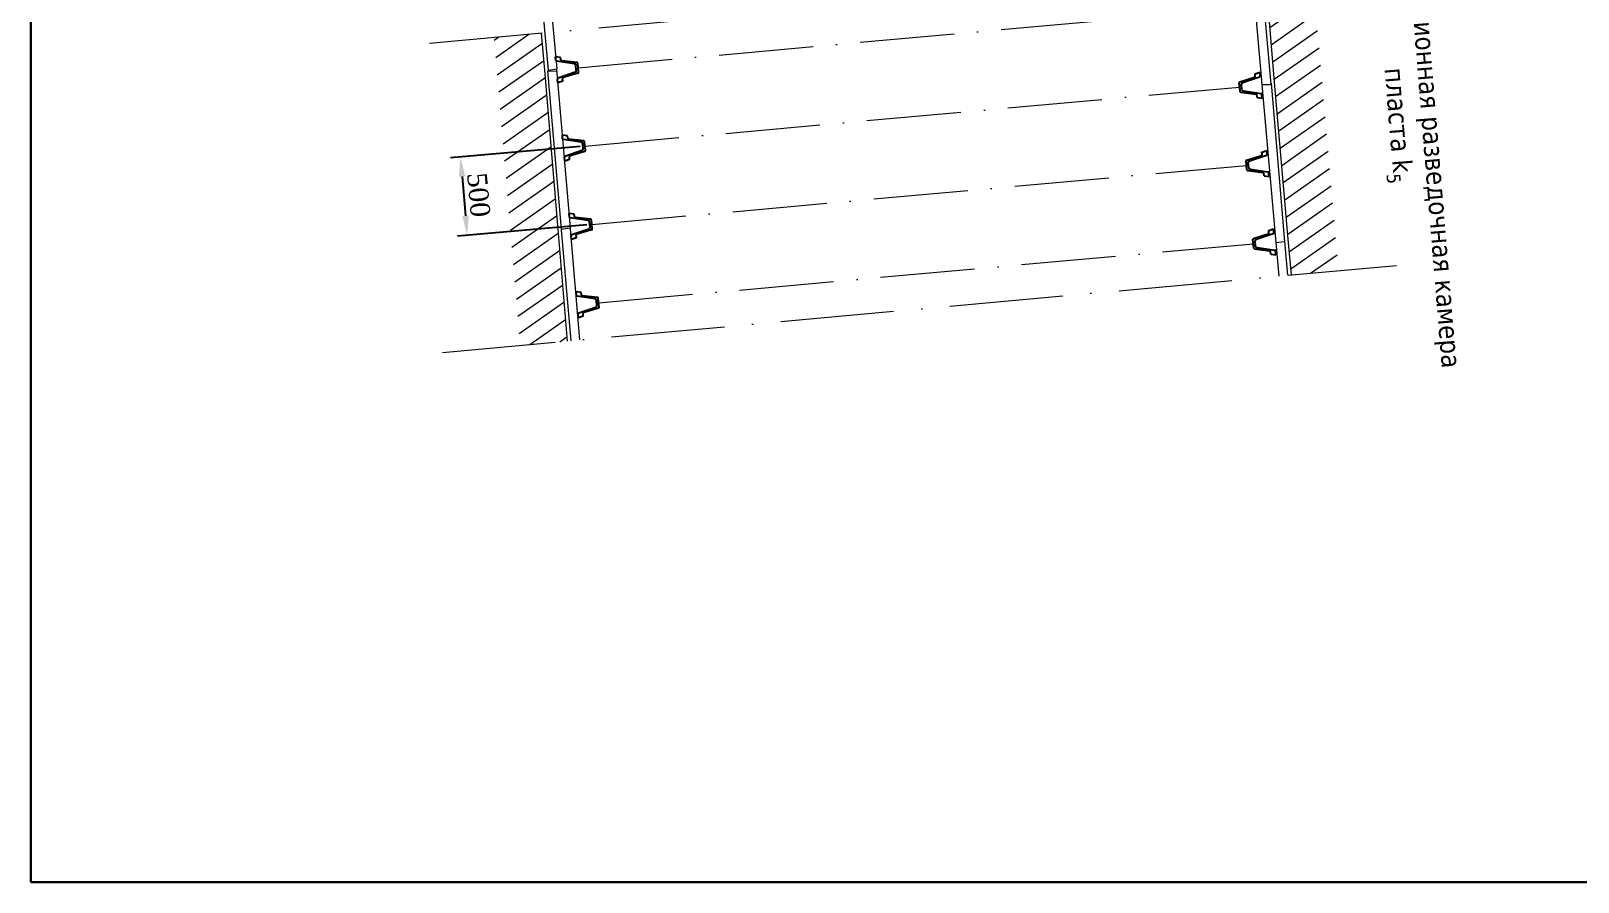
# Model space of a CAD drawing. Header units: millimetres. Extents: x -46762 to 217101, y -107409 to 31524.
# Drawn here: x 139290 to 149128, y -37998 to -32586 of the extents above; entities that cross this region are included whole.
import ezdxf

# ---------------------------------------------------------------- set-up
doc = ezdxf.new("R2010")
doc.units = ezdxf.units.MM
doc.linetypes.add('ACAD_ISO10W100', pattern=[18, 12, -3, 0, -3])
doc.styles.get("Standard").update_dxf_attribs({"font": 'TIMES.TTF'})
doc.dimstyles.new('ISO-25', dxfattribs={"dimscale": 50, "dimtxt": 2.5, "dimasz": 2.5, "dimexe": 1.25, "dimexo": 0.625, "dimtad": 1, "dimdec": 0, "dimtxsty": 'Standard', "dimcen": 2.5, "dimadec": 0, "dimazin": 0, "dimtfac": 1, "dimtdec": 0, "dimtmove": 0, "dimatfit": 3, "dimfxl": 1, "dimarcsym": 0})
pattern_1 = [(35, (-5856.55, -15178.66), (-54.633156, 78.02423), [])]

# ---------------------------------------------------------------- blocks, each defined once
blk = doc.blocks.new('11223')
for p, q in [((148224.7, -14956.6), (148224.7, -14933.3)), ((148256.7, -14940.9), (148224.7, -14933.4)), ((148256.7, -14956.4), (148256.7, -14940.9)), ((152646.7, -14940.9), (152678.7, -14933.4)), ((152646.7, -14956.4), (152646.7, -14940.9)), ((152678.7, -14956.6), (152678.7, -14933.3)), ((148340.2, -14989), (148229.3, -14962.4)), ((148340.2, -15043.6), (148229.3, -15070.2)), ((148356.9, -14982.8), (148261.4, -14962.3)), ((148356.9, -15049.8), (148261.4, -15070.3)), ((148348.7, -15032.9), (148348.7, -14999.7)), ((148361.7, -15043.9), (148361.7, -14988.6)), ((152541.7, -15043.9), (152541.7, -14988.6)), ((152546.4, -14982.8), (152641.9, -14962.3)), ((152546.4, -15049.8), (152641.9, -15070.3)), ((152554.7, -15032.9), (152554.7, -14999.7)), ((152563.1, -14989), (152674.1, -14962.4)), ((152563.1, -15043.6), (152674.1, -15070.2)), ((148224.7, -15099.3), (148224.7, -15076)), ((148256.7, -15091.8), (148224.7, -15099.2)), ((148256.7, -15091.8), (148256.7, -15076.1)), ((152646.7, -15091.8), (152646.7, -15076.1)), ((152646.7, -15091.8), (152678.7, -15099.2)), ((152678.7, -15099.3), (152678.7, -15076))]:
    blk.add_line(p, q)
at = {"linetype": 'ACAD_ISO10W100', "lineweight": 15, "ltscale": 50}
blk.add_line((148361.7, -15016.3), (152541.7, -15016.3), dxfattribs=at)
for centre, radius, start, end in [((148230.7, -14956.6), 6, 180, 256.53048), ((148262.7, -14956.4), 6, 180, 257.90524), ((148337.7, -14999.7), 11, 0, 76.53048), ((148337.7, -15032.9), 11, 283.46952, 0), ((148355.7, -14988.6), 6, 0, 77.90524), ((148355.7, -15043.9), 6, 282.09476, 0), ((152547.7, -14988.6), 6, 102.09476, 180), ((152547.7, -15043.9), 6, 180, 257.90524), ((152565.7, -14999.7), 11, 103.46952, 180), ((152565.7, -15032.9), 11, 180, 256.53048), ((152640.7, -14956.4), 6, 282.09476, 0), ((152672.7, -14956.6), 6, 283.46952, 0), ((148230.7, -15076), 6, 103.46952, 180), ((148262.7, -15076.1), 6, 102.09476, 180), ((152640.7, -15076.1), 6, 0, 77.90524), ((152672.7, -15076), 6, 0, 76.53048)]:
    blk.add_arc(centre, radius, start, end)
blk = doc.blocks.new('*D311')
at = {"color": 0, "lineweight": -2}
for p, q in [((142782.2, -33321.2), (141959, -33393.2)), ((142032.1, -33512.3), (142053.9, -33761.3)), ((142825.8, -33819.3), (142002.6, -33891.3))]:
    blk.add_line(p, q, dxfattribs=at)
at = {"color": 0, "lineweight": 15}
for points in [[(142052.9, -33510.5), (142011.4, -33514.1), (142021.2, -33387.7)], [(142074.7, -33759.5), (142033.2, -33763.1), (142064.8, -33885.8)]]:
    blk.add_solid(points, dxfattribs=at)
at = {"layer": 'Defpoints', "color": 0, "lineweight": 15}
for p in [(142813.3, -33318.5), (142856.9, -33816.5), (142064.8, -33885.8)]:
    blk.add_point(p, dxfattribs=at)
at = {"color": 0, "lineweight": 15, "insert": (142137.5, -33628.5), "char_height": 125, "attachment_point": 5, "rotation": 275}
blk.add_mtext('500', dxfattribs=at)

msp = doc.modelspace()

# ---------------------------------------------------------------- hatches: boundary and pattern name
at = {"lineweight": 0}
h = msp.add_hatch(dxfattribs=at)
h.set_pattern_fill('LINE', scale=30, angle=35, style=0)
h.set_pattern_definition(pattern_1)
h.paths.add_polyline_path([(147305.87, -34137.79), (147604.63, -34110.53), (147584.83, -33886.91), (147435.46, -32152.77), (147136.69, -32180.02), (147197.39, -32912.62), (147285.73, -33910.09)])
h = msp.add_hatch(dxfattribs=at)
h.set_pattern_fill('LINE', scale=30, angle=35, style=0)
h.set_pattern_definition(pattern_1)
h.paths.add_polyline_path([(142402.04, -34585.18), (142700.75, -34557.93), (142533.87, -32599.95), (142235.11, -32627.21)])

# ---------------------------------------------------------------- linework, layer by layer
at = {"color": 7, "lineweight": 30}
for p, q in [((139290.3, -22414.64), (139290.3, -37998.06)), ((139290.3, -37998.06), (161421.54, -37998.06))]:
    msp.add_line(p, q, dxfattribs=at)
at = {"color": 7, "lineweight": 15}
for p, q in [((142479.77, -31707.98), (142578.28, -32835.37)), ((142635.67, -32827.73), (142534.6, -31699.99)), ((147019.31, -31803.42), (147118.39, -32926.12)), ((147176.27, -32927.4), (147079.12, -31795.41)), ((147197.39, -32912.62), (147136.69, -32180.02)), ((142533.87, -32599.95), (142555.22, -32835.37)), ((142555.22, -32835.37), (142639.86, -33846.69)), ((142574.1, -32840.3), (142631.98, -32841.58)), ((142574.1, -32840.3), (142662.92, -33846.69)), ((142578.28, -32835.37), (142635.67, -32827.73)), ((142720.31, -33839.05), (142633.91, -32832.29)), ((147118.39, -32926.12), (147176.27, -32927.4)), ((147118.39, -32926.12), (147207.21, -33932.51)), ((147264.6, -33924.87), (147178.2, -32918.11)), ((147285.73, -33910.09), (147197.39, -32912.62)), ((142658.99, -33828.53), (142716.87, -33829.81)), ((142658.99, -33828.53), (142723.18, -34555.88)), ((142662.92, -33846.69), (142720.31, -33839.05)), ((142781.45, -34550.57), (142718.8, -33820.52)), ((142639.86, -33846.69), (142700.7, -34557.93)), ((147207.21, -33932.51), (147264.6, -33924.87)), ((147207.21, -33932.51), (147226.1, -34145.07)), ((147283.61, -34139.82), (147264.6, -33924.87)), ((147305.87, -34137.79), (147285.73, -33910.09))]:
    msp.add_line(p, q, dxfattribs=at)
at = {"color": 7, "linetype": 'ACAD_ISO10W100', "lineweight": 0, "ltscale": 60}
for p, q in [((141824.92, -32664.63), (147891.67, -32111.15)), ((141907.37, -34630.31), (147974.13, -34076.82))]:
    msp.add_line(p, q, dxfattribs=at)

# ---------------------------------------------------------------- block references
at = {"color": 7, "lineweight": 0, "rotation": 5.154916506037892}
for p in [(-6341.07, -31194.94), (-6297.49, -31693.03), (-6253.91, -32191.13), (-6210.33, -32689.23)]:
    msp.add_blockref('11223', p, dxfattribs=at)

# ---------------------------------------------------------------- texts
at = {"insert": (148072.66, -33180.11), "char_height": 125, "width": 3497.78, "attachment_point": 5, "rotation": 274.669619}
msp.add_mtext('\\A1;{\\fTahoma|b0|i0|c204|p34;Эксплуатационная разведочная камера пласта \\fTahoma|b0|i0|c0|p34;k\\H0.7x;\\S^ 5;\\fTahoma|b0|i0|c204|p34;\\H1.4286x;  }', dxfattribs=at)

# ---------------------------------------------------------------- dimensions: what is measured, and where the dimension line sits
at = {"color": 7, "lineweight": 15}
dim = msp.add_aligned_dim(p1=(142813.31, -33318.45), p2=(142856.89, -33816.55), distance=-795.09, dimstyle='ISO-25', dxfattribs=at)
dim.commit()
dim.dimension.update_dxf_attribs({"geometry": '*D311', "text_midpoint": (142137.5, -33628.53)})

doc.saveas('drawing.dxf')
